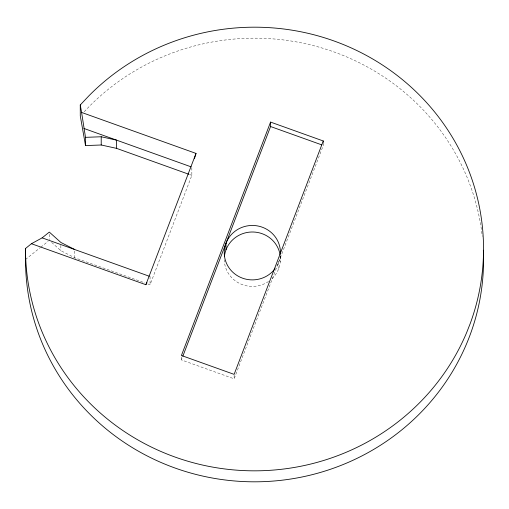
<?xml version="1.0" encoding="UTF-8"?>
<svg xmlns="http://www.w3.org/2000/svg" width="509" height="509" viewBox="0 0 509 509"><rect width="100%" height="100%" fill="white"/><g stroke="black" fill="none" stroke-linecap="round" stroke-linejoin="round"><path stroke-width="0.38" stroke-dasharray="2.54 1.91" d="M147.826 283.952L150.066 284.754L191.855 175.344L191.842 167.111M323.279 143.194L323.285 145.415L234.134 378.811L181.427 359.933L182.553 356.974M84.24 111.757L88.929 106.801A229.018 221.822 -0.1 0 1 328.286 49.977A229.018 221.822 -0.1 0 1 482.258 236.335M25.469 259.514L40.154 247.711M40.765 247.215L48.107 241.317M189.615 174.542L191.855 175.344M51.632 242.399L60.864 250.676L74.766 257.777L144.849 282.883M280.338 256.638L280.344 261.721M278.709 262.116L278.722 268.65M234.127 375.108L234.134 378.811M181.42 356.968L181.427 359.933M150.053 276.514L150.066 284.754M74.753 251.039L74.766 257.777M60.851 245.433L60.864 250.676M49.316 234.344L49.328 239.58M280.332 255.187A28.103 27.219 -0.1 0 1 275.286 268.396M280.294 256.186A28.103 27.219 -0.1 0 1 271.418 279.218M268.567 281.445A28.103 27.219 -0.1 0 1 239.733 283.526A28.103 27.219 -0.1 0 1 224.272 259.857"/><path stroke-width="0.76" d="M194.387 158.744L196.016 153.425L81.586 112.432L80.269 104.956L88.91 95.819A229.018 221.822 -0.1 0 1 374.809 60.234A229.018 221.822 -0.1 0 1 470.157 323.705L466.734 332.383A229.018 221.822 -0.1 0 1 214.416 467.408A229.018 221.822 -0.1 0 1 25.635 256.428L25.45 248.532L31.443 243.716L42.145 237.856L49.316 232.091L60.845 242.437L74.753 249.537M31.443 243.716L145.867 284.709L196.016 153.425M270.565 122.09L181.414 355.486L234.127 374.369L323.272 140.974L270.565 122.09L270.572 126.531L182.833 356.236M145.867 284.709L146.91 282.66M81.586 112.432L85.506 137.347L101.208 136.762L116.542 140.134L116.555 148.367L188.871 174.275M80.269 104.956L80.288 115.937L85.518 145.58L101.227 144.995L116.555 148.367M270.572 126.531L321.796 144.88M83.934 128.453L191.091 166.844M42.145 237.856L149.302 276.247M323.272 140.974L323.279 142.45M225.996 243.232L226.009 249.766M101.208 136.762L101.227 144.995M85.506 137.347L85.518 145.58M25.45 248.532L25.654 267.41A229.018 221.822 -0.1 0 0 263.388 481.648A229.018 221.822 -0.1 0 0 483.34 250.231M274.86 268.968A28.103 27.219 -0.1 0 1 229.279 268.211A28.103 27.219 -0.1 0 1 244.415 226.562A28.103 27.219 -0.1 0 1 280.44 253.609M224.386 256.701A28.103 27.219 -0.1 0 1 251.287 232.015A28.103 27.219 -0.1 0 1 280.065 254.621"/></g></svg>
